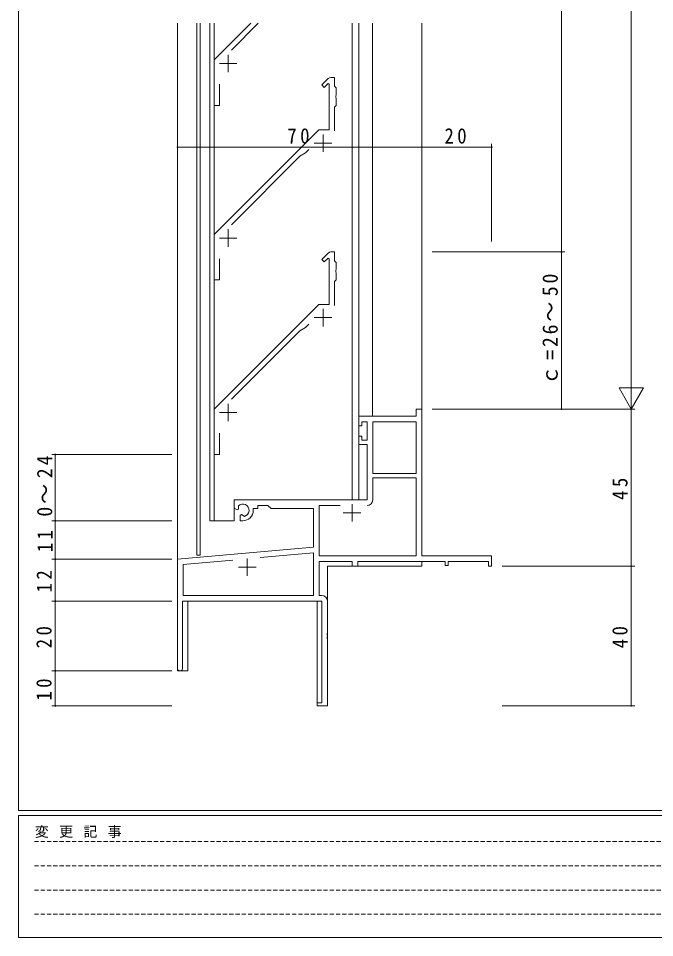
# Model space of a CAD drawing. Units: millimetres on the paper. Extents: x -420 to 373, y -297 to 267.
# Drawn here: x -417.7 to -235.4, y -297 to -33.7 of the extents above; entities that cross this region are included whole.
import ezdxf

# ---------------------------------------------------------------- set-up
doc = ezdxf.new("R2010")
doc.units = ezdxf.units.MM
doc.linetypes.add('DASHED1', pattern=[1.8, 1.2, -0.6])
for name, color, linetype, lineweight in [('0-1_YKK_ZWAK', 7, 'Continuous', 9), ('0-3_YKK_11', 7, 'Continuous', 9), ('0-4_YKK_12', 2, 'Continuous', 9), ('0-5_YKK_D', 6, 'Continuous', 9)]:
    doc.layers.add(name, color=color, linetype=linetype, lineweight=lineweight)
doc.styles.add('ＭＳ ゴシック', font='')
doc.styles.get('ＭＳ ゴシック').set_extended_font_data('MS Gothic')

msp = doc.modelspace()

# ---------------------------------------------------------------- linework, layer by layer
at = {"layer": '0-1_YKK_ZWAK'}
for p, q in [((-417.7, -260.6), (-417.7, 264.4)), ((352.3, -260.6), (-417.7, -260.6)), ((-417.7, -297), (-417.7, -262)), ((314.5, -262), (-417.7, -262)), ((-417.7, -297), (314.5, -297))]:
    msp.add_line(p, q, dxfattribs=at)
at = {"layer": '0-1_YKK_ZWAK', "linetype": 'DASHED1'}
for p, q in [((-413.101, -269.512), (-164.909, -269.512)), ((-413.101, -276.441), (-164.909, -276.441)), ((-413.101, -283.37), (-164.909, -283.37)), ((-413.101, -290.298), (-164.909, -290.298))]:
    msp.add_line(p, q, dxfattribs=at)
at = {"layer": '0-3_YKK_11'}
for p, q in [((-351.125, -35.1), (-361.625, -45.6)), ((-356.684, -42.78), (-349.003, -35.1)), ((-357.625, -44.1), (-357.625, -49.1)), ((-361.625, -45.6), (-361.625, -58.6)), ((-360.125, -46.6), (-355.125, -46.6)), ((-360.125, -58.6), (-360.125, -52.546)), ((-330.778, -52.753), (-328.917, -50.893)), ((-328.995, -52.384), (-330.071, -53.46)), ((-328.625, -52.538), (-328.995, -52.384)), ((-328.625, -65.6), (-328.625, -52.538)), ((-328.21, -50.6), (-327.125, -50.6)), ((-327.125, -50.6), (-327.125, -53.1)), ((-330.071, -53.46), (-330.778, -52.753)), ((-327.125, -53.1), (-326.625, -53.6)), ((-326.625, -53.6), (-326.625, -55.641)), ((-326.625, -55.641), (-326.745, -55.825)), ((-326.745, -55.825), (-326.745, -56.375)), ((-326.745, -56.375), (-326.625, -56.558)), ((-326.625, -56.558), (-326.625, -58.6)), ((-361.625, -58.6), (-360.125, -58.6)), ((-326.625, -58.6), (-327.125, -59.1)), ((-327.125, -59.1), (-327.125, -65.893)), ((-361.625, -95.6), (-331.625, -65.6)), ((-331.625, -65.6), (-328.625, -65.6)), ((-330.425, -66.9), (-330.425, -71.9)), ((-332.925, -69.4), (-327.925, -69.4)), ((-337.098, -73.194), (-356.684, -92.78)), ((-335.425, -72.228), (-337.098, -73.194)), ((-334.456, -71.259), (-335.425, -72.228)), ((-357.625, -94.1), (-357.625, -99.1)), ((-361.625, -108.6), (-361.625, -95.6)), ((-360.125, -96.6), (-355.125, -96.6)), ((-360.125, -102.546), (-360.125, -108.6)), ((-330.778, -102.754), (-328.917, -100.893)), ((-328.995, -102.385), (-330.071, -103.461)), ((-328.625, -102.538), (-328.995, -102.385)), ((-328.625, -115.6), (-328.625, -102.538)), ((-328.21, -100.6), (-327.125, -100.6)), ((-327.125, -100.6), (-327.125, -103.1)), ((-330.071, -103.461), (-330.778, -102.754)), ((-327.125, -103.1), (-326.625, -103.6)), ((-326.625, -103.6), (-326.625, -105.642)), ((-326.625, -105.642), (-326.745, -105.825)), ((-326.745, -105.825), (-326.745, -106.375)), ((-326.745, -106.375), (-326.625, -106.558)), ((-326.625, -106.558), (-326.625, -108.6)), ((-360.125, -108.6), (-361.625, -108.6)), ((-326.625, -108.6), (-327.125, -109.1)), ((-327.125, -109.1), (-327.125, -115.893)), ((-361.625, -145.6), (-331.625, -115.6)), ((-331.625, -115.6), (-328.625, -115.6)), ((-330.425, -116.9), (-330.425, -121.9)), ((-332.925, -119.4), (-327.925, -119.4)), ((-337.098, -123.194), (-356.684, -142.78)), ((-335.425, -122.228), (-337.098, -123.194)), ((-334.456, -121.26), (-335.425, -122.228)), ((-357.625, -144.1), (-357.625, -149.1)), ((-361.625, -158.6), (-361.625, -145.6)), ((-360.125, -146.6), (-355.125, -146.6)), ((-303.755, -145.6), (-303.755, -147.6)), ((-302.125, -145.6), (-303.755, -145.6)), ((-302.125, -187.6), (-302.125, -145.6)), ((-320.125, -147.6), (-320.125, -150.4)), ((-303.755, -147.6), (-320.125, -147.6)), ((-319.325, -149.23), (-317.825, -149.23)), ((-319.325, -150.4), (-319.325, -149.23)), ((-317.825, -149.23), (-317.825, -154.5)), ((-316.195, -149.23), (-316.195, -164.1)), ((-303.755, -149.23), (-316.195, -149.23)), ((-316.195, -149.23), (-316.195, -164.1)), ((-303.755, -164.1), (-303.755, -149.23)), ((-360.125, -152.546), (-360.125, -158.6)), ((-320.125, -150.4), (-319.325, -150.4)), ((-320.125, -153.4), (-320.125, -155.7)), ((-319.325, -153.4), (-320.125, -153.4)), ((-319.325, -154.5), (-319.325, -153.4)), ((-317.825, -154.5), (-319.325, -154.5)), ((-320.125, -155.7), (-317.825, -155.7)), ((-317.825, -155.7), (-317.825, -171.6)), ((-360.125, -158.6), (-361.625, -158.6)), ((-316.195, -164.1), (-303.755, -164.1)), ((-316.195, -165.3), (-316.195, -171.63)), ((-303.755, -165.3), (-316.195, -165.3)), ((-303.755, -187.6), (-303.755, -165.3)), ((-355.925, -171.6), (-355.925, -173.965)), ((-317.825, -171.6), (-355.925, -171.6)), ((-354.651, -173.778), (-354.689, -173.319)), ((-354.675, -174.282), (-354.651, -173.778)), ((-349.125, -173.23), (-346.195, -173.23)), ((-349.125, -174.1), (-349.125, -173.23)), ((-346.195, -173.23), (-345.325, -174.1)), ((-325.475, -173.23), (-331.495, -173.23)), ((-331.495, -173.23), (-331.495, -187.6)), ((-325.475, -173.23), (-331.495, -173.23)), ((-322.125, -172.8), (-322.125, -177.8)), ((-355.925, -173.965), (-355.025, -174.485)), ((-355.025, -174.485), (-354.675, -174.282)), ((-353.775, -175.841), (-354.125, -176.043)), ((-354.125, -176.043), (-354.125, -177.6)), ((-353.326, -176.074), (-353.775, -175.841)), ((-352.948, -176.336), (-353.326, -176.074)), ((-350.425, -174.1), (-349.125, -174.1)), ((-350.425, -174.6), (-350.425, -174.1)), ((-345.325, -174.1), (-333.125, -174.1)), ((-333.125, -174.1), (-333.125, -185.188)), ((-324.625, -175.3), (-319.625, -175.3)), ((-354.125, -177.6), (-353.425, -177.6)), ((-333.125, -185.188), (-372.125, -188.6)), ((-348.391, -188.16), (-333.125, -186.824)), ((-348.391, -188.16), (-333.125, -186.824)), ((-333.125, -186.824), (-333.125, -198.97)), ((-372.125, -188.6), (-372.125, -219.9)), ((-370.495, -190.094), (-356.277, -188.85)), ((-352.125, -188.4), (-352.125, -193.4)), ((-331.495, -187.6), (-303.755, -187.6)), ((-331.495, -189.23), (-322.125, -189.23)), ((-331.495, -198.97), (-331.495, -189.23)), ((-322.125, -189.23), (-322.125, -190.6)), ((-320.495, -189.23), (-295.425, -189.23)), ((-320.495, -190.6), (-320.495, -189.23)), ((-282.125, -187.6), (-302.125, -187.6)), ((-295.425, -189.23), (-295.425, -190.4)), ((-294.625, -189.23), (-283.025, -189.23)), ((-294.625, -190.4), (-294.625, -189.23)), ((-283.025, -189.23), (-283.025, -190.6)), ((-282.125, -190.6), (-282.125, -187.6)), ((-370.495, -198.97), (-370.495, -190.094)), ((-354.625, -190.9), (-349.625, -190.9)), ((-322.125, -190.6), (-320.495, -190.6)), ((-295.425, -190.4), (-294.625, -190.4)), ((-283.025, -190.6), (-282.125, -190.6)), ((-333.125, -198.97), (-370.495, -198.97)), ((-330.925, -198.97), (-331.495, -198.97)), ((-370.725, -200.6), (-330.755, -200.6)), ((-370.725, -219.9), (-370.725, -200.6)), ((-330.755, -200.6), (-330.755, -229.7)), ((-329.125, -209.642), (-329.125, -200.77)), ((-329.245, -209.825), (-329.125, -209.642)), ((-329.245, -210.375), (-329.245, -209.825)), ((-329.125, -210.558), (-329.245, -210.375)), ((-329.245, -210.825), (-329.125, -210.642)), ((-329.125, -210.642), (-329.125, -210.558)), ((-329.245, -211.375), (-329.245, -210.825)), ((-329.125, -211.558), (-329.245, -211.375)), ((-329.125, -230.6), (-329.125, -211.558)), ((-332.125, -229.7), (-332.125, -230.6)), ((-330.755, -229.7), (-332.125, -229.7)), ((-332.125, -230.6), (-329.125, -230.6))]:
    msp.add_line(p, q, dxfattribs=at)
for centre, radius, start, end in [((-328.21, -51.6), 1, 89.99997, 134.99997), ((-328.21, -101.6), 1, 89.99997, 134.99997), ((-353.425, -174.6), 1.8, 285.36687, 134.63312), ((-317.795, -171.63), 1.6, 270, 359.99998), ((-353.425, -174.6), 3, 270, 359.99998), ((-330.925, -200.77), 1.8, 0, 89.99998), ((-371.425, -219.9), 0.7, 179.99998, 0)]:
    msp.add_arc(centre, radius, start, end, dxfattribs=at)
at = {"layer": '0-4_YKK_12'}
for p, q in [((-372.125, -220.6), (-372.125, -35.1)), ((-366.625, -35.1), (-366.625, -187.4)), ((-365.625, -35.1), (-365.625, -187.4)), ((-362.825, -35.1), (-362.825, -177.6)), ((-361.625, -35.1), (-361.625, -177.6)), ((-322.125, -171.6), (-322.125, -35.1)), ((-320.125, -171.6), (-320.125, -35.1)), ((-320.125, -147.6), (-320.125, -35.1)), ((-316.225, -35.1), (-316.225, -147.6)), ((-302.125, -145.903), (-302.125, -35.1)), ((-316.225, -147.6), (-320.125, -147.6)), ((-355.925, -171.6), (-355.925, -177.6)), ((-355.925, -171.6), (-320.125, -171.6)), ((-355.925, -177.6), (-362.825, -177.6)), ((-365.625, -187.4), (-366.625, -187.4)), ((-302.125, -189.23), (-302.125, -190.6)), ((-329.125, -190.6), (-329.125, -230.6)), ((-329.125, -190.6), (-302.125, -190.6)), ((-369.125, -200.6), (-369.125, -220.6)), ((-335.625, -200.6), (-331.055, -200.6)), ((-372.125, -220.6), (-369.125, -220.6))]:
    msp.add_line(p, q, dxfattribs=at)
msp.add_lwpolyline([(-369.125, -200.6), (-332.125, -200.6), (-332.125, -230.6), (-329.125, -230.6)], dxfattribs=at)
at = {"layer": '0-5_YKK_D'}
for p, q in [((-242.125, -138.6), (-242.125, 147.4)), ((-262.125, -100.6), (-262.125, 87.4)), ((-372.125, -70.6), (-302.125, -70.6)), ((-302.125, -97.6), (-302.125, -69.6)), ((-302.125, -70.6), (-282.125, -70.6)), ((-282.125, -97.6), (-282.125, -69.6)), ((-299.125, -100.6), (-261.125, -100.6)), ((-299.125, -100.6), (-261.125, -100.6)), ((-262.125, -145.6), (-262.125, -100.6)), ((-242.125, -145.6), (-242.125, -133.476)), ((-238.625, -139.538), (-245.625, -139.538)), ((-242.125, -145.6), (-245.625, -139.538)), ((-242.125, -145.6), (-238.625, -139.538)), ((-299.125, -145.6), (-261.125, -145.6)), ((-299.125, -145.6), (-241.125, -145.6)), ((-279.125, -145.6), (-241.125, -145.6)), ((-242.125, -145.6), (-242.125, -190.6)), ((-373.725, -158.6), (-408.125, -158.6)), ((-407.125, -158.6), (-407.125, -177.6)), ((-373.725, -177.6), (-408.125, -177.6)), ((-373.725, -177.6), (-408.125, -177.6)), ((-407.125, -188.6), (-407.125, -177.6)), ((-373.725, -188.6), (-408.125, -188.6)), ((-373.725, -188.6), (-408.125, -188.6)), ((-407.125, -200.6), (-407.125, -188.6)), ((-279.125, -190.6), (-241.125, -190.6)), ((-279.125, -190.6), (-241.125, -190.6)), ((-242.125, -230.6), (-242.125, -190.6)), ((-373.725, -200.6), (-408.125, -200.6)), ((-373.725, -200.6), (-408.125, -200.6)), ((-407.125, -200.6), (-407.125, -220.6)), ((-373.725, -220.6), (-408.125, -220.6)), ((-373.725, -220.6), (-408.125, -220.6)), ((-407.125, -230.6), (-407.125, -220.6)), ((-373.725, -230.6), (-408.125, -230.6)), ((-279.125, -230.6), (-241.125, -230.6))]:
    msp.add_line(p, q, dxfattribs=at)
for centre, start, end in [((-372.125, -70.6), 0, 180), ((-372.125, -70.6), 180, 0), ((-302.125, -70.6), 0, 180), ((-302.125, -70.6), 0, 180), ((-302.125, -70.6), 180, 0), ((-302.125, -70.6), 180, 0), ((-282.125, -70.6), 0, 180), ((-282.125, -70.6), 180, 0), ((-262.125, -100.6), 90, 270), ((-262.125, -100.6), 90, 270), ((-262.125, -100.6), 270, 90), ((-262.125, -100.6), 270, 90), ((-262.125, -145.6), 90, 270), ((-262.125, -145.6), 270, 90), ((-407.125, -158.6), 90, 270), ((-407.125, -158.6), 270, 90), ((-407.125, -177.6), 90, 270), ((-407.125, -177.6), 90, 270), ((-407.125, -177.6), 270, 90), ((-407.125, -177.6), 270, 90), ((-407.125, -188.6), 90, 270), ((-407.125, -188.6), 90, 270), ((-407.125, -188.6), 270, 90), ((-407.125, -188.6), 270, 90), ((-242.125, -190.6), 90, 270), ((-242.125, -190.6), 90, 270), ((-242.125, -190.6), 270, 90), ((-242.125, -190.6), 270, 90), ((-407.125, -200.6), 90, 270), ((-407.125, -200.6), 90, 270), ((-407.125, -200.6), 270, 90), ((-407.125, -200.6), 270, 90), ((-407.125, -220.6), 90, 270), ((-407.125, -220.6), 90, 270), ((-407.125, -220.6), 270, 90), ((-407.125, -220.6), 270, 90), ((-407.125, -230.6), 90, 270), ((-407.125, -230.6), 270, 90), ((-242.125, -230.6), 90, 270), ((-242.125, -230.6), 270, 90)]:
    msp.add_arc(centre, 0.106, start, end, dxfattribs=at)

# ---------------------------------------------------------------- texts
at = {"layer": '0-1_YKK_ZWAK', "insert": (-412.986, -268.447), "char_height": 2.933, "attachment_point": 7, "style": 'ＭＳ ゴシック'}
msp.add_mtext('\\T1.16;変\\~更\\~記\\~事', dxfattribs=at)
at = {"layer": '0-5_YKK_D', "color": 3, "char_height": 4.399, "attachment_point": 7, "style": 'ＭＳ ゴシック'}
for s, insert in [('\\T1.36;\\W0.9;70', (-340.645, -69.6)), ('\\T1.36;\\W0.9;20', (-295.645, -69.6))]:
    msp.add_mtext(s, dxfattribs=dict(at, insert=insert))
at = {"layer": '0-5_YKK_D', "color": 3, "char_height": 4.399, "attachment_point": 7, "rotation": 90, "style": 'ＭＳ ゴシック'}
for s, insert in [('\\T1.28;\\W0.95;ｃ=26～50', (-263.125, -138.78)), ('\\T1.29;\\W0.95;0～24', (-407.925, -176.42)), ('\\T1.36;\\W0.9;45', (-243.125, -171.62)), ('\\T1.36;\\W0.9;11', (-407.925, -186.62)), ('\\T1.36;\\W0.9;12', (-408.125, -198.12)), ('\\T1.36;\\W0.9;20', (-408.125, -214.12)), ('\\T1.36;\\W0.9;40', (-243.125, -214.12)), ('\\T1.36;\\W0.9;10', (-408.125, -229.12))]:
    msp.add_mtext(s, dxfattribs=dict(at, insert=insert))

doc.saveas('drawing.dxf')
